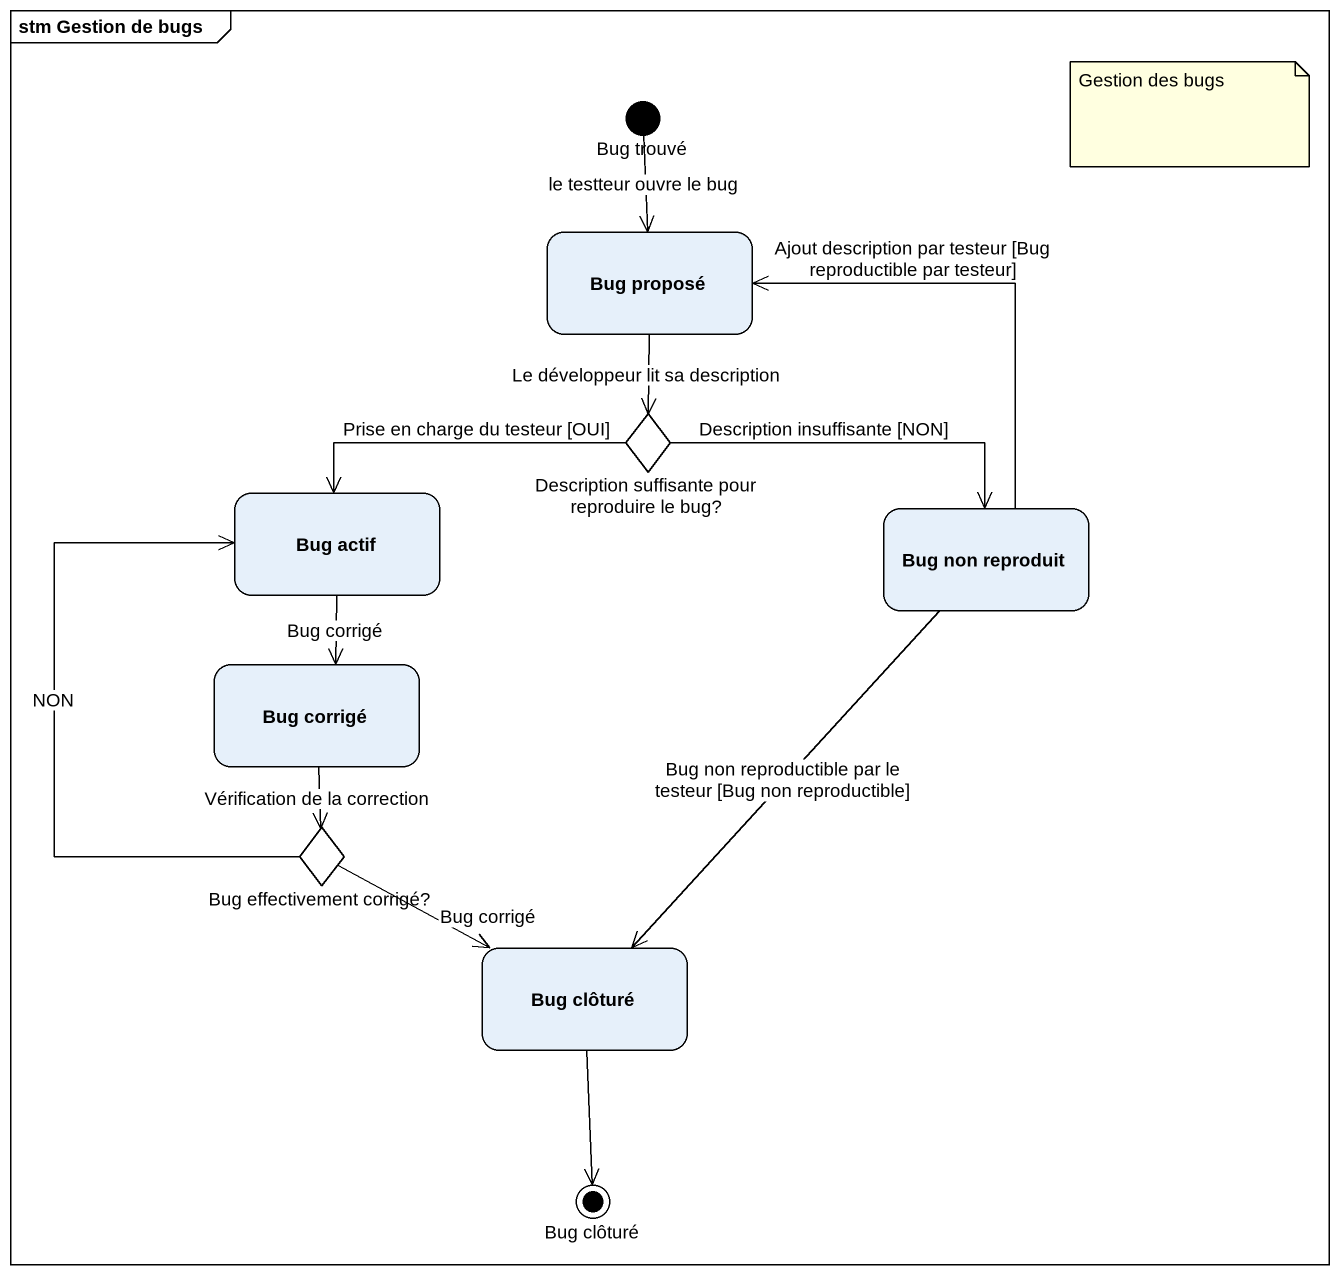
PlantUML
@startuml
mainframe stm Gestion de bugs
hide empty description
state "Bug trouvé" as Bug_trouvé <<start>>
state "Bug proposé" as Bug_proposé
state "Description suffisante pour reproduire le bug?" as Description_suffisante_pour <<choice>>
state "Bug actif" as Bug_actif
state "Bug non reproduit" as Bug_non_reproduit
state "Bug corrigé" as Bug_corrigé
state "Bug effectivement corrigé?" as Bug_effectivement_corrigé <<choice>>
state "Bug clôturé" as Bug_clôturé
state "Bug clôturé" as Bug_clôturé_2 <<end>>
Bug_trouvé --> Bug_proposé : le testteur ouvre le bug
Bug_proposé --> Description_suffisante_pour : Le développeur lit sa description
Description_suffisante_pour -left-> Bug_actif : Prise en charge du testeur [OUI]
Description_suffisante_pour -right-> Bug_non_reproduit : Description insuffisante [NON]
Bug_actif --> Bug_corrigé : Bug corrigé
Bug_non_reproduit -up-> Bug_proposé : Ajout description par testeur [Bug reproductible par testeur]
Bug_non_reproduit --> Bug_clôturé : Bug non reproductible par le testeur [Bug non reproductible]
Bug_corrigé --> Bug_effectivement_corrigé : Vérification de la correction
Bug_effectivement_corrigé -up-> Bug_actif : NON
Bug_effectivement_corrigé -right-> Bug_clôturé : Bug corrigé
Bug_clôturé --> Bug_clôturé_2
note as N1
  Gestion des bugs
end note
@enduml
